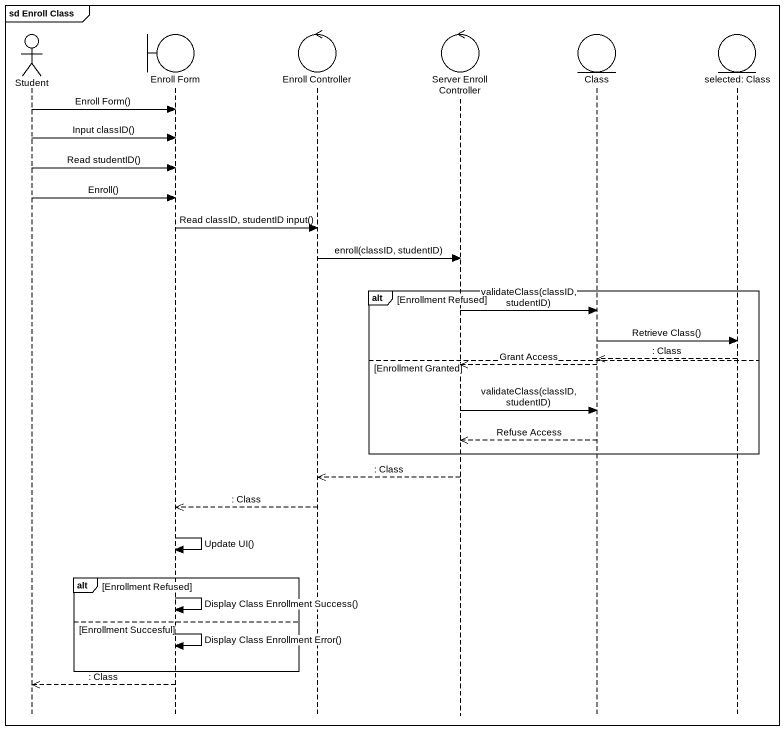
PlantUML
@startuml
mainframe sd Enroll Class
hide footbox
actor Student
boundary "Enroll Form" as Enroll_Form
control "Enroll Controller" as Enroll_Controller
control "Server Enroll Controller" as Server_Enroll_Controller
entity "Class" as Class_
entity "selected: Class" as selected_Class

Student -> Enroll_Form : Enroll Form()
Student -> Enroll_Form : Input classID()
Student -> Enroll_Form : Read studentID()
Student -> Enroll_Form : Enroll()
Enroll_Form -> Enroll_Controller : Read classID, studentID input()
Enroll_Controller -> Server_Enroll_Controller : enroll(classID, studentID)
alt Enrollment Refused
  Server_Enroll_Controller -> Class_ : validateClass(classID, studentID)
  Class_ -> selected_Class : Retrieve Class()
  selected_Class -->> Class_ : : Class
else Enrollment Granted
  Class_ -->> Server_Enroll_Controller : Grant Access
  Server_Enroll_Controller -> Class_ : validateClass(classID, studentID)
  Class_ -->> Server_Enroll_Controller : Refuse Access
end
Server_Enroll_Controller -->> Enroll_Controller : : Class
Enroll_Controller -->> Enroll_Form : : Class
Enroll_Form -> Enroll_Form : Update UI()
alt Enrollment Refused
  Enroll_Form -> Enroll_Form : Display Class Enrollment Success()
else Enrollment Succesful
  Enroll_Form -> Enroll_Form : Display Class Enrollment Error()
end
Enroll_Form -->> Student : : Class
@enduml
